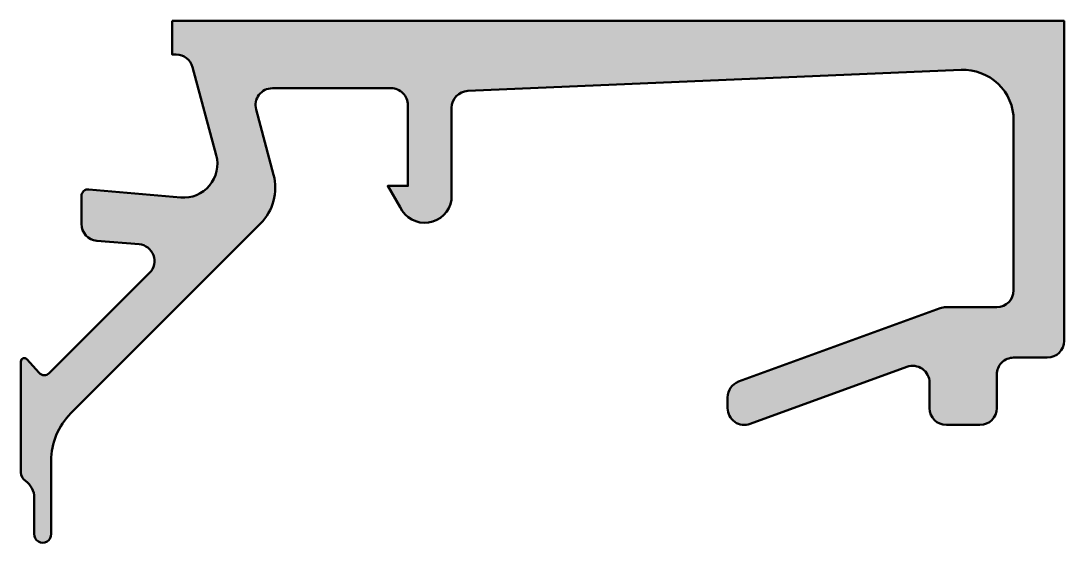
# Model space of a CAD drawing. Extents: x -4 to 27, y -15.5 to 0.
import ezdxf

# ---------------------------------------------------------------- set-up
doc = ezdxf.new("R2010")
doc.units = 0
doc.layers.add('0S-Alu contour', color=7, linetype='Continuous', lineweight=50)
doc.layers.add('0S-Alu hatch', color=252, linetype='Continuous', lineweight=25)

# ---------------------------------------------------------------- blocks, each defined once
blk = doc.blocks.new('172710__AF3EEA5A_D7A4_48DA_ABF9_57E65898C371_')
at = {"layer": '0S-Alu hatch'}
h = blk.add_hatch(color=256, dxfattribs=at)
edge = h.paths.add_edge_path()
edge.add_line((0.5000782012939454, 0), (0.5000782012939454, -1))
edge.add_line((0.5000782012939454, -1), (0.6163992489503016, -1))
edge.add_ellipse((0.6163992489500149, -1.499999999999833), major_axis=(-0.4999999999998335, 0), ratio=1, start_angle=195.1087108928311, end_angle=269.99999999996714, ccw=False)
edge.add_line((1.099115756070432, -1.369674354966719), (1.806373834609984, -3.989305734634284))
edge.add_ellipse((0.8404461898514581, -4.248128392051444), major_axis=(-1.000002691446995, 0), ratio=1, start_angle=84.99991221832369, end_angle=195.0001729510548, ccw=False)
edge.add_line((0.7532886862754818, -5.244325637817382), (-1.982317257409475, -5.002422972676527))
edge.add_arc((-1.999934005737194, -5.201645587302482), 0.2000000000001101, 84.94662429493744, 180)
edge.add_line((-2.199934005737304, -5.201645587302482), (-2.199934005737304, -6.030929565429684))
edge.add_arc((-1.699937423465388, -6.030928096721806), 0.4999965822740736, 180.0001683038858, 265.0002310808984)
edge.add_line((-1.743512988090518, -6.529022216796874), (-0.4883930683138265, -6.632524967193376))
edge.add_ellipse((-0.5319582193884589, -7.130615319408402), major_axis=(-0.4999919212925791, 0), ratio=1, start_angle=134.9999535198242, end_angle=265.0013822349578, ccw=False)
edge.add_line((-0.1784108281133294, -7.484163284301986), (-3.163550903777148, -10.46365314579975))
edge.add_ellipse((-3.304838230062838, -10.32209788651584), major_axis=(-0.1999999999997378, 0), ratio=1, start_angle=42.144045966066585, end_angle=134.9457244906467, ccw=False)
edge.add_line((-3.453130276711364, -10.45629724903551), (-3.825791034170603, -10.04450224947857))
edge.add_arc((-3.899937057494915, -10.11160193073851), 0.0999999999999748, 42.14404596609197, 180)
edge.add_line((-3.99993705749489, -10.11160193073851), (-3.999937057495346, -13.40979135652992))
edge.add_arc((-3.699937054078899, -13.40979135765709), 0.3000000034164465, 180, 236.2493415420868)
edge.add_ellipse((-4.199962763467167, -14.1581478810737), major_axis=(-0.6000351049907559, 0), ratio=1, start_angle=180.0017789590409, end_angle=236.25113372619188, ccw=False)
edge.add_line((-3.599927658765635, -14.15812925076823), (-3.599927902221907, -15.23031616210937))
edge.add_arc((-3.349935531616324, -15.24584898042168), 0.2504744573918108, 176.4446021657166, 363.5553978342835)
edge.add_line((-3.099943161010742, -15.23031616210937), (-3.099943161010514, -13.06692199779286))
edge.add_ellipse((-1.099943161010178, -13.06692199779286), major_axis=(-2.000000000000336, 0), ratio=1, start_angle=315.0000000000046, end_angle=360, ccw=False)
edge.add_line((-2.514156723383624, -11.65270843541964), (3.120973587035904, -6.017578124999888))
edge.add_arc((2.060328034927646, -4.956903243554817), 1.500000063778513, 314.9992078296194, 374.9997963382452)
edge.add_line((3.509218215942382, -4.568679809570427), (2.989595413208007, -2.629425048828351))
edge.add_ellipse((3.472576306067657, -2.500016988129594), major_axis=(-0.5000169887527005, 0), ratio=1, start_angle=-89.99713986405538, end_angle=14.999304964642818, ccw=False)
edge.add_line((3.472551345824966, -1.999999999999886), (5.000062985125681, -2))
edge.add_line((5.000062985125681, -2), (7.000033378601072, -1.999995589256173))
edge.add_ellipse((7.000033520846703, -2.499992585991301), major_axis=(-0.4999969967351477, 0), ratio=1, start_angle=179.9997787951733, end_angle=270.00001630024656, ccw=False)
edge.add_line((7.500030517578125, -2.499994516370358), (7.500032424926758, -4.899989128112792))
edge.add_line((7.500032424926758, -4.899989128112792), (6.900032043457031, -4.899989604950064))
edge.add_line((6.900032043457031, -4.899989604950064), (7.268652915954589, -5.53119468688965))
edge.add_arc((8.000950153867539, -5.188209733715034), 0.8086395505780853, 205.0969112045544, 351.1806121289259)
edge.add_line((8.800028800964363, -5.312190532684214), (8.800028800964355, -2.580054556739131))
edge.add_ellipse((9.30002880096445, -2.580054556739282), major_axis=(-0.5000000000000941, 0), ratio=1, start_angle=272.451831862071, end_angle=360, ccw=False)
edge.add_line((9.278639061163634, -2.080512287225132), (23.93583459529463, -1.452910544950555))
edge.add_ellipse((24.00000381469748, -2.951537353492273), major_axis=(-1.499999999999568, 0), ratio=1, start_angle=180, end_angle=272.4518318620875, ccw=False)
edge.add_line((25.50000381469704, -2.951537353492273), (25.50000381469726, -7.999927520751835))
edge.add_ellipse((24.99999637020817, -7.999920076262869), major_axis=(-0.5000074445445052, 0), ratio=1, start_angle=90.00085306291078, end_angle=179.9991469374165, ccw=False)
edge.add_line((25.00000381469727, -8.499927520751953), (23.49019011852374, -8.499927520751946))
edge.add_arc((23.49019011852341, -8.999927520755634), 0.5000000000036878, 89.99999999996214, 110.0102537747091)
edge.add_line((23.31909596490206, -8.530111822209618), (17.32892682721421, -10.71156919333465))
edge.add_arc((17.5000209808351, -11.18138489187706), 0.5000000000001453, 110.0102537748011, 180)
edge.add_line((17.00002098083496, -11.18138489187706), (17.00002098083473, -11.50019454956053))
edge.add_arc((17.50032906006692, -11.49998410530825), 0.5003081234917016, 180.0241002839496, 289.9581781240896)
edge.add_line((17.67110130461994, -11.97024473402611), (22.32894550362471, -10.2738767831363))
edge.add_ellipse((22.49959172233253, -10.74429796520606), major_axis=(-0.5004160474037409, 0), ratio=1, start_angle=180.0429106878718, end_angle=289.93834057385766, ccw=False)
edge.add_line((23.00000762939452, -10.74392318725572), (23.00000762939453, -11.49991989135742))
edge.add_arc((23.50001538874494, -11.49991213200701), 0.5000077594106167, 180.0008891416169, 269.9991108577383)
edge.add_line((23.50000762939453, -11.99991989135742), (24.50000572204589, -11.99991989135742))
edge.add_arc((24.50000027667508, -11.49991635335236), 0.5000035380347106, 270.000623989116, 359.9995945770639)
edge.add_line((25.00000381469727, -11.49991989135994), (25.00000381469727, -10.49992370605468))
edge.add_ellipse((25.50000185167363, -10.49992174303105), major_axis=(-0.4999980369802147, 0), ratio=1, start_angle=-90.00022494682241, end_angle=0.0002249462687018422, ccw=False)
edge.add_line((25.50000381469727, -9.99992370605469), (26.50000190734863, -9.999923706054688))
edge.add_arc((26.49999414945703, -9.49991785553767), 0.5000058505772009, 270.0008889784914, 359.9993295875973)
edge.add_line((27.00000000000001, -9.499923706058015), (27, 0))
edge.add_line((27, 0), (0.5000782012939454, 0))
at = {"layer": '0S-Alu contour', "color": 7}
for points in [[(0.5000782012939454, 0), (0.5000782012939454, -1), (0.6163992489503016, -1)], [(27.00000000000001, -9.499923706058015), (27, 0), (0.5000782012939454, 0)], [(1.099115756070432, -1.369674354966719), (1.806373834609984, -3.989305734634284)], [(9.278639061163634, -2.080512287225132), (23.93583459529463, -1.452910544950555)], [(3.472551345824966, -1.999999999999886), (5.000062985125681, -2), (7.000033378601072, -1.999995589256173)], [(3.509218215942382, -4.568679809570427), (2.989595413208007, -2.629425048828351)], [(7.500030517578125, -2.499994516370358), (7.500032424926758, -4.899989128112792), (6.900032043457031, -4.899989604950064), (7.268652915954589, -5.53119468688965)], [(8.800028800964363, -5.312190532684214), (8.800028800964355, -2.580054556739131)], [(25.50000381469704, -2.951537353492273), (25.50000381469726, -7.999927520751835)], [(-2.199934005737304, -5.201645587302482), (-2.199934005737304, -6.030929565429684)], [(0.7532886862754818, -5.244325637817382), (-1.982317257409475, -5.002422972676527)], [(-2.514156723383624, -11.65270843541964), (3.120973587035904, -6.017578124999888)], [(-1.743512988090518, -6.529022216796874), (-0.4883930683138265, -6.632524967193376)], [(-0.1784108281133294, -7.484163284301986), (-3.163550903777148, -10.46365314579975)], [(23.31909596490206, -8.530111822209618), (17.32892682721421, -10.71156919333465)], [(25.00000381469727, -8.499927520751953), (23.49019011852374, -8.499927520751946)], [(-3.99993705749489, -10.11160193073851), (-3.999937057495346, -13.40979135652992)], [(-3.453130276711364, -10.45629724903551), (-3.825791034170603, -10.04450224947857)], [(25.50000381469727, -9.99992370605469), (26.50000190734863, -9.999923706054688)], [(17.67110130461994, -11.97024473402611), (22.32894550362471, -10.2738767831363)], [(25.00000381469727, -11.49991989135994), (25.00000381469727, -10.49992370605468)], [(23.00000762939452, -10.74392318725572), (23.00000762939453, -11.49991989135742)], [(17.00002098083496, -11.18138489187706), (17.00002098083473, -11.50019454956053)], [(23.50000762939453, -11.99991989135742), (24.50000572204589, -11.99991989135742)], [(-3.099943161010742, -15.23031616210937), (-3.099943161010514, -13.06692199779286)], [(-3.599927658765635, -14.15812925076823), (-3.599927902221907, -15.23031616210937)]]:
    blk.add_lwpolyline(points, dxfattribs=at)
at = {"layer": '0S-Alu contour', "color": 7, "extrusion": (0, 0, -1)}
for centre, radius, start, end in [((-0.6163992489500149, -1.499999999999833), 0.4999999999998335, 90.00000000003284, 164.8912891071689), ((-24.00000381469748, -2.951537353492273), 1.499999999999568, 87.54816813791254, 180), ((-3.472576306067657, -2.500016988129594), 0.5000169887527005, 345.0006950353572, 89.99713986405543), ((-7.000033520846703, -2.499992585991301), 0.4999969967351477, 89.99998369975344, 180.0002212048267), ((-9.30002880096445, -2.580054556739282), 0.5000000000000941, 0, 87.54816813792897), ((-0.8404461898514581, -4.248128392051444), 1.000002691446995, 164.9998270489452, 275.0000877816763), ((0.5319582193884589, -7.130615319408402), 0.4999919212925791, 94.99861776504218, 225.0000464801759), ((-24.99999637020817, -7.999920076262869), 0.5000074445445052, 180.0008530625836, 269.9991469370892), ((-22.49959172233253, -10.74429796520606), 0.5004160474037409, 70.06165942614231, 179.9570893121282), ((-25.50000185167363, -10.49992174303105), 0.4999980369802147, 359.9997750537313, 90.00022494682231), ((3.304838230062838, -10.32209788651584), 0.1999999999997378, 225.0542755093534, 317.8559540339334), ((1.099943161010178, -13.06692199779286), 2.000000000000336, 0, 44.99999999999541), ((4.199962763467167, -14.1581478810737), 0.6000351049907559, 123.7488662738081, 179.9982210409591)]:
    blk.add_arc(centre, radius, start, end, dxfattribs=at)
at = {"layer": '0S-Alu contour', "color": 7}
for centre, radius, start, end in [((2.060328034927646, -4.956903243554817), 1.500000063778513, 314.9992078296194, 14.99979633824514), ((-1.999934005737194, -5.201645587302482), 0.2000000000001101, 84.94662429493744, 180), ((8.000950153867539, -5.188209733715034), 0.8086395505780853, 205.0969112045544, 351.1806121289259), ((-1.699937423465388, -6.030928096721806), 0.4999965822740736, 180.0001683038858, 265.0002310808984), ((23.49019011852341, -8.999927520755634), 0.5000000000036878, 89.99999999996214, 110.0102537747091), ((26.49999414945703, -9.49991785553767), 0.5000058505772009, 270.0008889784914, 359.9993295875973), ((-3.899937057494915, -10.11160193073851), 0.0999999999999748, 42.14404596609197, 180), ((17.5000209808351, -11.18138489187706), 0.5000000000001453, 110.0102537748011, 180), ((17.50032906006692, -11.49998410530825), 0.5003081234917016, 180.0241002839496, 289.9581781240896), ((23.50001538874494, -11.49991213200701), 0.5000077594106167, 180.0008891416169, 269.9991108577383), ((24.50000027667508, -11.49991635335236), 0.5000035380347106, 270.000623989116, 359.9995945770639), ((-3.699937054078899, -13.40979135765709), 0.3000000034164465, 180, 236.2493415420868), ((-3.349935531616324, -15.24584898042168), 0.2504744573918108, 176.4446021657166, 3.55539783428343)]:
    blk.add_arc(centre, radius, start, end, dxfattribs=at)
blk = doc.blocks.new('172710__BC434F9D_E16E_46BE_8816_6DE2486CC4B9_')
at = {"layer": '0S-Alu contour', "color": 7}
blk.add_blockref('172710__AF3EEA5A_D7A4_48DA_ABF9_57E65898C371_', (0, 0), dxfattribs=at)

msp = doc.modelspace()

# ---------------------------------------------------------------- block references
at = {"layer": '0S-Alu contour', "color": 7}
msp.add_blockref('172710__BC434F9D_E16E_46BE_8816_6DE2486CC4B9_', (0, 0), dxfattribs=at)

doc.saveas('drawing.dxf')
